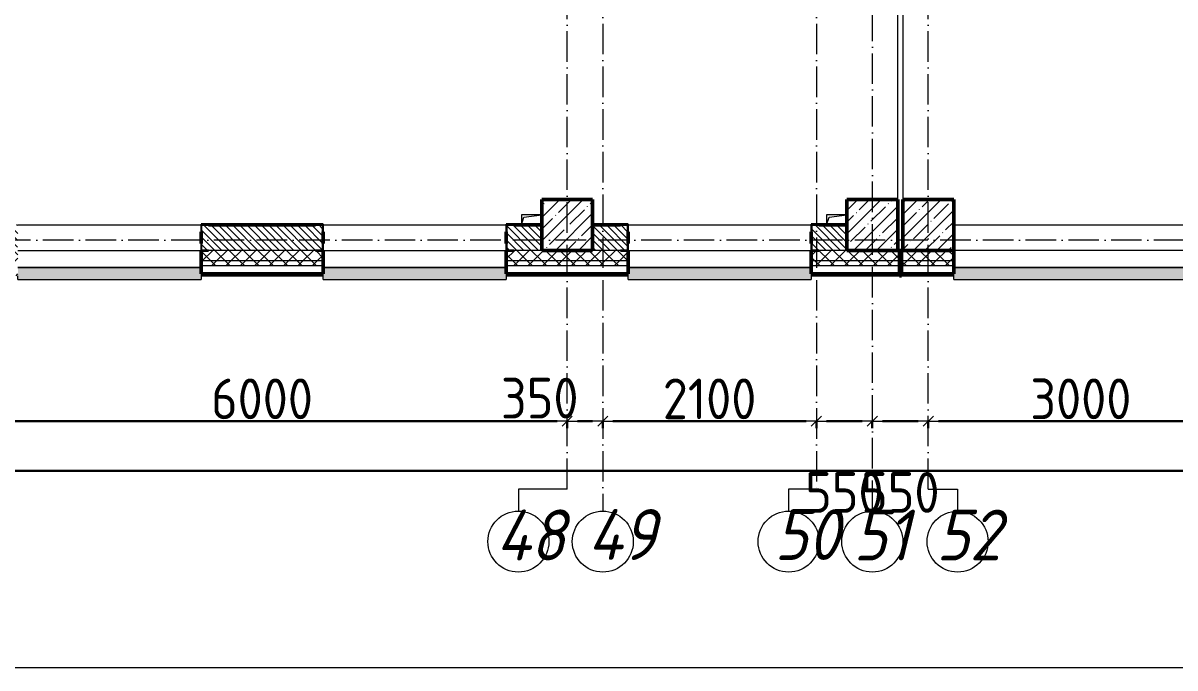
# Model space of a CAD drawing. Header units: millimetres. Extents: x -213536 to 1564669, y -45299 to 942238.
# Drawn here: x 47658 to 58983, y 452991 to 459332 of the extents above; entities that cross this region are included whole.
import ezdxf

# ---------------------------------------------------------------- set-up
doc = ezdxf.new("R2010")
doc.units = ezdxf.units.MM
doc.linetypes.add('50_200_ШТРИХ_1Т_ш5_п1_п1_', pattern=[700, 500, -100, 0, -100])
for name, color, linetype, lineweight in [('3.1) ЖБ окна 1.2 м', 102, 'Continuous', 30), ('A-____-____-DIMS', 7, 'Continuous', 9), ('A-FLOR-____-OTLN', 7, 'Continuous', 9), ('A-GENM-____-MCUT', 7, 'Continuous', 25), ('A-GENM-____-OTLN', 7, 'Continuous', 9), ('A-GENM-____-OTLN-1', 7, 'Continuous', 25), ('A-GLAZ-____-OTLN', 7, 'Continuous', 9), ('A-WALL-____-MCUT-2', 7, 'Continuous', 50), ('A-WALL-____-MCUT-3', 7, 'Continuous', 9), ('A-WALL-____-OTLN', 7, 'Continuous', 9), ('A-WALL-____-PATT-1', 7, 'Continuous', 9), ('A-WALL-FNSH-MCUT-1', 7, 'Continuous', 9), ('S-COLS-____-MCUT', 7, 'Continuous', 50), ('S-COLS-____-OTLN', 7, 'Continuous', 9), ('S-GRID-____-IDEN', 7, 'Continuous', 9), ('S-GRID-____-OTLN', 7, 'Continuous', 9), ('S-GRID-____-OTLN-1', 7, '50_200_ШТРИХ_1Т_ш5_п1_п1_', 9)]:
    doc.layers.add(name, color=color, linetype=linetype, lineweight=lineweight)
doc.layers.add('A-GLAZ-____-OTLN-1', color=7, linetype='Continuous', lineweight=9, true_color=0xc0c0c0)
doc.styles.add('ISOCPEUR_I', font='isocpeui.ttf', dxfattribs={"width": 0.9, "height": 2.5})
doc.styles.add('СПДС', font='isocpeur.ttf', dxfattribs={"width": 0.9})
doc.dimstyles.new('Размера А3', dxfattribs={"dimtxt": 200, "dimasz": 100, "dimexe": 70, "dimexo": 100, "dimgap": 20, "dimtad": 1, "dimdec": 0, "dimrnd": 10, "dimzin": 0, "dimdsep": 46, "dimtxsty": 'СПДС', "dimblk": 'ARROWHEAD_6', "dimcen": 1, "dimclrd": 256, "dimclre": 256, "dimclrt": 256, "dimazin": 0, "dimtfac": 1, "dimtdec": 0, "dimtmove": 2, "dimatfit": 3, "dimfxl": 1, "dimtolj": 1, "dimtzin": 0, "dimarcsym": 0})
pattern_1 = [(45, (-15591.66, 459015.94), (-70.71068, 70.71068), []), (135, (-15591.66, 459015.94), (-70.71068, -70.71068), [])]
pattern_2 = [(135, (-15591.663, 459015.94), (-35.35534, -35.35534), [])]
pattern_3 = [(45, (-15591.66, 459015.94), (-85.53659, 85.53659), []), (45, (-15534.64, 459015.94), (-85.53659, 85.53659), [])]

# ---------------------------------------------------------------- blocks, each defined once
blk = doc.blocks.new('BSC_Колонна _Прямоугольная - 500х500-V53-АР1_План отверстий 2 этажа в осях 1-64_А-ГГ')
at = {"layer": 'S-COLS-____-OTLN'}
h = blk.add_hatch(dxfattribs=at)
h.set_pattern_fill('FP_82', color=256, style=0, pattern_type=2)
h.set_pattern_definition([(45, (-71600, 1668.96), (-114.04925, 114.04925), []), (45, (-71485.95, 1668.96), (-114.04925, 114.04925), [201.613, -40.323, 3.353, -36.97])])
h.paths.add_polyline_path([(-250, -250), (250, -250), (250, 250), (-250, 250)], flags=0)
at = {"layer": 'S-COLS-____-MCUT'}
for p, q in [((250, 250), (-250, 250)), ((-250, 250), (-250, -250)), ((250, -250), (250, 250)), ((-250, -250), (250, -250))]:
    blk.add_line(p, q, dxfattribs=at)
blk = doc.blocks.new('BSC_Колонна _Прямоугольная - 500х500-V55-АР1_План отверстий 2 этажа в осях 1-64_А-ГГ')
at = {"layer": 'S-COLS-____-OTLN'}
h = blk.add_hatch(dxfattribs=at)
h.set_pattern_fill('FP_84', color=256, style=0, pattern_type=2)
h.set_pattern_definition([(45, (-68600, 1668.96), (-114.04925, 114.04925), []), (45, (-68485.95, 1668.96), (-114.04925, 114.04925), [201.613, -40.323, 3.353, -36.97])])
h.paths.add_polyline_path([(-250, -250), (250, -250), (250, 250), (-250, 250)], flags=0)
at = {"layer": 'S-COLS-____-MCUT'}
for p, q in [((250, 250), (-250, 250)), ((-250, 250), (-250, -250)), ((250, -250), (250, 250)), ((-250, -250), (250, -250))]:
    blk.add_line(p, q, dxfattribs=at)
blk = doc.blocks.new('BSC_Колонна _Прямоугольная - 500х500-V112-АР1_План отверстий 2 этажа в осях 1-64_А-ГГ')
at = {"layer": 'S-COLS-____-OTLN'}
h = blk.add_hatch(dxfattribs=at)
h.set_pattern_fill('FP_141', color=256, style=0, pattern_type=2)
h.set_pattern_definition([(45, (-72150, 1668.96), (-114.04925, 114.04925), []), (45, (-72035.95, 1668.96), (-114.04925, 114.04925), [201.613, -40.323, 3.353, -36.97])])
h.paths.add_polyline_path([(-250, -250), (250, -250), (250, 250), (-250, 250)], flags=0)
at = {"layer": 'S-COLS-____-MCUT'}
for p, q in [((250, 250), (-250, 250)), ((-250, 250), (-250, -250)), ((250, -250), (250, 250)), ((-250, -250), (250, -250))]:
    blk.add_line(p, q, dxfattribs=at)
blk = doc.blocks.new('Фахверк_СКБ_Уголок - 250_2700-27497298-АР1_План отверстий 2 этажа в осях 1-64_А-ГГ')
at = {"layer": 'A-GENM-____-MCUT'}
for p, q in [((200, 181), (125, 181)), ((125, 181), (125, 106)), ((131, 106), (131, 175)), ((131, 175), (200, 175)), ((200, 175), (200, 181)), ((125, 106), (131, 106)), ((131, -6), (125, -6)), ((125, -6), (125, -81)), ((125, -81), (200, -81)), ((131, -75), (131, -6)), ((200, -75), (131, -75)), ((200, -81), (200, -75))]:
    blk.add_line(p, q, dxfattribs=at)
blk = doc.blocks.new('AR_Отверстие прямоугольное _в плите_ - AR_Отверстие прямоугольное _в плите_-V161-АР1_План отверстий 2 этажа в осях 1-64_А-ГГ')
at = {"layer": 'A-GENM-____-OTLN'}
for p, q in [((100, 50), (-100, 50)), ((-100, 50), (-100, -50)), ((-100, -50), (-75, 25)), ((-75, 25), (100, 50))]:
    blk.add_line(p, q, dxfattribs=at)
blk = doc.blocks.new('Отлив_СКБ - Отлив витража_120_НВФ-31885687-АР1_План отверстий 2 этажа в осях 1-64_А-ГГ')
at = {"layer": 'A-GLAZ-____-OTLN-1'}
for points in [[(0, -2), (1800, -2), (1800, 0), (0, 0)], [(1485, -120), (1800, -120), (1800, -2), (0, -2), (0, -120)]]:
    blk.add_hatch(color=256, dxfattribs=at).paths.add_polyline_path(points, flags=0)
at = {"layer": 'A-GLAZ-____-OTLN'}
for p, q in [((0, 0), (1800, 0)), ((1800, -2), (0, -2)), ((0, -120), (0, -83)), ((1800, -63), (1800, -120)), ((0, -120), (1800, -120))]:
    blk.add_line(p, q, dxfattribs=at)
blk = doc.blocks.new('Отлив_СКБ - Отлив витража_120_НВФ-31885342-АР1_План отверстий 2 этажа в осях 1-64_А-ГГ')
at = {"layer": 'A-GLAZ-____-OTLN-1'}
for points in [[(0, 0), (0, -2), (7800, -2), (7800, 0), (2809, 0)], [(0, -2), (0, -120), (7800, -120), (7800, -2), (2809, -2)]]:
    blk.add_hatch(color=256, dxfattribs=at).paths.add_polyline_path(points, flags=0)
at = {"layer": 'A-GLAZ-____-OTLN'}
for p, q in [((0, 0), (7800, 0)), ((7800, -2), (0, -2)), ((0, -120), (0, -83)), ((7800, -83), (7800, -120)), ((0, -120), (7800, -120))]:
    blk.add_line(p, q, dxfattribs=at)
blk = doc.blocks.new('Отлив_СКБ - Отлив витража_120_НВФ-V195-АР1_План отверстий 2 этажа в осях 1-64_А-ГГ')
at = {"layer": 'A-GLAZ-____-OTLN-1'}
for points in [[(0, -2), (1800, -2), (1800, 0), (0, 0)], [(0, -120), (1800, -120), (1800, -2), (0, -2)]]:
    blk.add_hatch(color=256, dxfattribs=at).paths.add_polyline_path(points, flags=0)
at = {"layer": 'A-GLAZ-____-OTLN'}
for p, q in [((0, 0), (1800, 0)), ((0, 0), (0, -2)), ((1800, -2), (0, -2)), ((0, -120), (0, -2)), ((1800, -83), (1800, -120)), ((0, -120), (1800, -120))]:
    blk.add_line(p, q, dxfattribs=at)
blk = doc.blocks.new('Отлив_СКБ - Отлив витража_120_НВФ-V194-АР1_План отверстий 2 этажа в осях 1-64_А-ГГ')
at = {"layer": 'A-GLAZ-____-OTLN-1'}
for points in [[(1800, -2), (1800, 0), (0, 0), (0, -2), (1544, -2)], [(1544, -120), (1800, -120), (1800, -2), (0, -2), (0, -120)]]:
    blk.add_hatch(color=256, dxfattribs=at).paths.add_polyline_path(points, flags=0)
at = {"layer": 'A-GLAZ-____-OTLN'}
for p, q in [((0, 0), (1800, 0)), ((1800, -2), (0, -2)), ((0, -120), (0, -83)), ((1800, -83), (1800, -120)), ((0, -120), (1800, -120))]:
    blk.add_line(p, q, dxfattribs=at)
blk = doc.blocks.new('Стены 8 - Стены 4-31196234-АР1_План отверстий 2 этажа в осях 1-64_А-ГГ')
at = {"layer": 'A-WALL-____-MCUT-2'}
for p, q in [((-1799, 41030), (-1799, 41010)), ((-1549, 41030), (-1799, 41030)), ((-1799, 41010), (-1549, 41010)), ((-1549, 41010), (-1549, 41030))]:
    blk.add_line(p, q, dxfattribs=at)
blk = doc.blocks.new('Ось сетки - Круг_Ø6_00__ISO-2_5_0_9K_-25732049-АР1_План отверстий 2 этажа в осях 1-64_А-ГГ')
at = {"layer": 'S-GRID-____-IDEN'}
blk.add_circle((0, 0), 3, dxfattribs=at)
blk = doc.blocks.new('ARROWHEAD_6')
at = {"color": 0, "linetype": 'Continuous'}
for p, q in [((0, 0), (-1, 0)), ((-0.5, -0.5), (0.5, 0.5))]:
    blk.add_line(p, q, dxfattribs=at)
blk = doc.blocks.new('*D5523')
at = {"layer": 'A-____-____-DIMS', "lineweight": -2, "transparency": 16777216}
for p, q in [((47008, 455423), (47008, 455347)), ((47108, 455417), (52908, 455417)), ((53008, 455423), (53008, 455347))]:
    blk.add_line(p, q, dxfattribs=at)
at = {"layer": 'Defpoints', "color": 0, "lineweight": 30, "transparency": 16777216}
for p in [(47008, 455523), (53008, 455523), (53008, 455417)]:
    blk.add_point(p, dxfattribs=at)
at = {"layer": 'A-____-____-DIMS', "lineweight": -2, "transparency": 16777216, "xscale": 100, "yscale": 100, "zscale": 100, "rotation": 180}
blk.add_blockref('ARROWHEAD_6', (47008, 455417), dxfattribs=at)
at = {"layer": 'A-____-____-DIMS', "lineweight": -2, "transparency": 16777216, "xscale": 100, "yscale": 100, "zscale": 100}
blk.add_blockref('ARROWHEAD_6', (53008, 455417), dxfattribs=at)
at = {"layer": 'A-____-____-DIMS', "transparency": 16777216, "insert": (50008, 455637), "char_height": 400, "attachment_point": 5, "style": 'СПДС'}
blk.add_mtext('\\A1;6000', dxfattribs=at)
blk = doc.blocks.new('*D5524')
at = {"layer": 'A-____-____-DIMS', "lineweight": -2, "transparency": 16777216}
for p, q in [((53008, 455423), (53008, 455347)), ((53108, 455417), (53258, 455417)), ((53358, 455423), (53358, 455347))]:
    blk.add_line(p, q, dxfattribs=at)
at = {"layer": 'Defpoints', "color": 0, "lineweight": 30, "transparency": 16777216}
for p in [(53008, 455523), (53358, 455523), (53358, 455417)]:
    blk.add_point(p, dxfattribs=at)
at = {"layer": 'A-____-____-DIMS', "lineweight": -2, "transparency": 16777216, "xscale": 100, "yscale": 100, "zscale": 100, "rotation": 180}
blk.add_blockref('ARROWHEAD_6', (53008, 455417), dxfattribs=at)
at = {"layer": 'A-____-____-DIMS', "lineweight": -2, "transparency": 16777216, "xscale": 100, "yscale": 100, "zscale": 100}
blk.add_blockref('ARROWHEAD_6', (53358, 455417), dxfattribs=at)
at = {"layer": 'A-____-____-DIMS', "transparency": 16777216, "insert": (52357, 455844), "char_height": 400, "attachment_point": 1, "line_spacing_factor": 1.149209, "style": 'СПДС'}
blk.add_mtext('\\A1;350', dxfattribs=at)
blk = doc.blocks.new('*D5525')
at = {"layer": 'A-____-____-DIMS', "lineweight": -2, "transparency": 16777216}
for p, q in [((53358, 455423), (53358, 455347)), ((53458, 455417), (55358, 455417)), ((55458, 455423), (55458, 455347))]:
    blk.add_line(p, q, dxfattribs=at)
at = {"layer": 'Defpoints', "color": 0, "lineweight": 30, "transparency": 16777216}
for p in [(53358, 455523), (55458, 455523), (55458, 455417)]:
    blk.add_point(p, dxfattribs=at)
at = {"layer": 'A-____-____-DIMS', "lineweight": -2, "transparency": 16777216, "xscale": 100, "yscale": 100, "zscale": 100, "rotation": 180}
blk.add_blockref('ARROWHEAD_6', (53358, 455417), dxfattribs=at)
at = {"layer": 'A-____-____-DIMS', "lineweight": -2, "transparency": 16777216, "xscale": 100, "yscale": 100, "zscale": 100}
blk.add_blockref('ARROWHEAD_6', (55458, 455417), dxfattribs=at)
at = {"layer": 'A-____-____-DIMS', "transparency": 16777216, "insert": (54408, 455637), "char_height": 400, "attachment_point": 5, "style": 'СПДС'}
blk.add_mtext('\\A1;2100', dxfattribs=at)
blk = doc.blocks.new('*D5526')
at = {"layer": 'A-____-____-DIMS', "lineweight": -2, "transparency": 16777216}
for p, q in [((55458, 455423), (55458, 455347)), ((55558, 455417), (55908, 455417)), ((56008, 455423), (56008, 455347))]:
    blk.add_line(p, q, dxfattribs=at)
at = {"layer": 'Defpoints', "color": 0, "lineweight": 30, "transparency": 16777216}
for p in [(55458, 455523), (56008, 455523), (56008, 455417)]:
    blk.add_point(p, dxfattribs=at)
at = {"layer": 'A-____-____-DIMS', "lineweight": -2, "transparency": 16777216, "xscale": 100, "yscale": 100, "zscale": 100, "rotation": 180}
blk.add_blockref('ARROWHEAD_6', (55458, 455417), dxfattribs=at)
at = {"layer": 'A-____-____-DIMS', "lineweight": -2, "transparency": 16777216, "xscale": 100, "yscale": 100, "zscale": 100}
blk.add_blockref('ARROWHEAD_6', (56008, 455417), dxfattribs=at)
at = {"layer": 'A-____-____-DIMS', "transparency": 16777216, "insert": (55733, 454717), "char_height": 400, "attachment_point": 5, "style": 'СПДС'}
blk.add_mtext('\\A1;550', dxfattribs=at)
blk = doc.blocks.new('*D5527')
at = {"layer": 'A-____-____-DIMS', "lineweight": -2, "transparency": 16777216}
for p, q in [((56008, 455423), (56008, 455347)), ((56108, 455417), (56458, 455417)), ((56558, 455423), (56558, 455347))]:
    blk.add_line(p, q, dxfattribs=at)
at = {"layer": 'Defpoints', "color": 0, "lineweight": 30, "transparency": 16777216}
for p in [(56008, 455523), (56558, 455523), (56558, 455417)]:
    blk.add_point(p, dxfattribs=at)
at = {"layer": 'A-____-____-DIMS', "lineweight": -2, "transparency": 16777216, "xscale": 100, "yscale": 100, "zscale": 100, "rotation": 180}
blk.add_blockref('ARROWHEAD_6', (56008, 455417), dxfattribs=at)
at = {"layer": 'A-____-____-DIMS', "lineweight": -2, "transparency": 16777216, "xscale": 100, "yscale": 100, "zscale": 100}
blk.add_blockref('ARROWHEAD_6', (56558, 455417), dxfattribs=at)
at = {"layer": 'A-____-____-DIMS', "transparency": 16777216, "insert": (56283, 454717), "char_height": 400, "attachment_point": 5, "style": 'СПДС'}
blk.add_mtext('\\A1;550', dxfattribs=at)
blk = doc.blocks.new('*D5617')
at = {"layer": 'A-____-____-DIMS', "lineweight": -2, "transparency": 16777216}
for p, q in [((56558, 455423), (56558, 455347)), ((56658, 455417), (59458, 455417)), ((59558, 455423), (59558, 455347))]:
    blk.add_line(p, q, dxfattribs=at)
at = {"layer": 'Defpoints', "color": 0, "lineweight": 30, "transparency": 16777216}
for p in [(56558, 455523), (59558, 455523), (59558, 455417)]:
    blk.add_point(p, dxfattribs=at)
at = {"layer": 'A-____-____-DIMS', "lineweight": -2, "transparency": 16777216, "xscale": 100, "yscale": 100, "zscale": 100, "rotation": 180}
blk.add_blockref('ARROWHEAD_6', (56558, 455417), dxfattribs=at)
at = {"layer": 'A-____-____-DIMS', "lineweight": -2, "transparency": 16777216, "xscale": 100, "yscale": 100, "zscale": 100}
blk.add_blockref('ARROWHEAD_6', (59558, 455417), dxfattribs=at)
at = {"layer": 'A-____-____-DIMS', "transparency": 16777216, "insert": (58058, 455637), "char_height": 400, "attachment_point": 5, "style": 'СПДС'}
blk.add_mtext('\\A1;3000', dxfattribs=at)
blk = doc.blocks.new('*D5624')
at = {"layer": 'A-____-____-DIMS', "lineweight": -2, "transparency": 16777216}
for p, q in [((-17942, 454935), (-17942, 454859)), ((-17842, 454929), (85458, 454929)), ((85558, 454935), (85558, 454859))]:
    blk.add_line(p, q, dxfattribs=at)
at = {"layer": 'Defpoints', "color": 0, "lineweight": 30, "transparency": 16777216}
for p in [(-17942, 455035), (85558, 455035), (85558, 454929)]:
    blk.add_point(p, dxfattribs=at)
at = {"layer": 'A-____-____-DIMS', "lineweight": -2, "transparency": 16777216, "xscale": 100, "yscale": 100, "zscale": 100, "rotation": 180}
blk.add_blockref('ARROWHEAD_6', (-17942, 454929), dxfattribs=at)
at = {"layer": 'A-____-____-DIMS', "lineweight": -2, "transparency": 16777216, "xscale": 100, "yscale": 100, "zscale": 100}
blk.add_blockref('ARROWHEAD_6', (85558, 454929), dxfattribs=at)
at = {"layer": 'A-____-____-DIMS', "transparency": 16777216, "insert": (33808, 455149), "char_height": 400, "attachment_point": 5, "style": 'СПДС'}
blk.add_mtext('\\A1;103500', dxfattribs=at)
blk = doc.blocks.new('2этаж')
at = {"layer": 'S-GRID-____-OTLN-1', "color": 251, "ltscale": 0.6, "true_color": 0x636466}
for p, q in [((53358.3, 508896.9), (53358.3, 454533.3)), ((55458.3, 508896.9), (55458.3, 454750.2)), ((53008.3, 454750.2), (53008.3, 469166.5)), ((56008.3, 454533.3), (56008.3, 469166.5)), ((56558.3, 454750.2), (56558.3, 469166.5)), ((88482.7, 457197), (-20260.4, 457197))]:
    blk.add_line(p, q, dxfattribs=at)
at = {"layer": 'S-GRID-____-IDEN', "char_height": 500, "attachment_point": 1, "style": 'ISOCPEUR_I'}
for s, insert, width in [('48', (52309.7, 454547.9), 425.696), ('49', (53210.4, 454553.1), 425.696), ('50', (55046.2, 454553.1), 404.05), ('51', (55822.7, 454547.9), 346.329), ('52', (56636.6, 454547.9), 404.05)]:
    blk.add_mtext(s, dxfattribs=dict(at, insert=insert, width=width))
at = {"layer": 'A-____-____-DIMS'}
for base, p1, p2, picture, middle in [((53008.3, 455417.4), (47008.3, 455523.5), (53008.3, 455523.5), '*D5523', (50008.3, 455637.4)), ((55458.3, 455417.4), (53358.3, 455523.5), (55458.3, 455523.5), '*D5525', (54408.3, 455637.4)), ((59558.3, 455417.4), (56558.3, 455523.5), (59558.3, 455523.5), '*D5617', (58058.3, 455637.4)), ((56008.3, 455417.4), (55458.3, 455523.5), (56008.3, 455523.5), '*D5526', (55733.3, 454717.4)), ((56558.3, 455417.4), (56008.3, 455523.5), (56558.3, 455523.5), '*D5527', (56283.3, 454717.4)), ((85558.3, 454929.2), (-17941.7, 455035.3), (85558.3, 455035.3), '*D5624', (33808.3, 455149.2))]:
    dim = blk.add_linear_dim(base=base, p1=p1, p2=p2, dimstyle='Размера А3', override={"dimtxt": 400}, dxfattribs=at)
    dim.commit()
    dim.dimension.update_dxf_attribs({"geometry": picture, "text_midpoint": middle})
dim = blk.add_linear_dim(base=(53358.3, 455417.4), p1=(53008.3, 455523.5), p2=(53358.3, 455523.5), dimstyle='Размера А3', override={"dimtxt": 400}, dxfattribs=at)
dim.commit()
dim.dimension.update_dxf_attribs({"geometry": '*D5524', "text_midpoint": (52698.7, 455577.4), "dimtype": 160})

msp = doc.modelspace()

# ---------------------------------------------------------------- hatches: boundary and pattern name
at = {"layer": 'A-WALL-____-PATT-1'}
h = msp.add_hatch(dxfattribs=at)
h.set_pattern_fill('FP_6', color=256, style=0, pattern_type=2)
h.set_pattern_definition(pattern_2)
h.paths.add_polyline_path([(52442, 457097), (52758.3, 457097), (52758.3, 457347), (52414.3, 457347), (52414.3, 457278), (52408.3, 457278), (52408.3, 457166), (52414.3, 457166), (52414.3, 457097)], flags=0)
h.paths.add_polyline_path([(50602.3, 457097), (50602.3, 457166), (50608, 457166), (50608, 457278), (50602.3, 457278), (50602.3, 457347), (49414.3, 457347), (49414.3, 457278), (49408.3, 457278), (49408.3, 457166), (49414.3, 457166), (49414.3, 457097), (50533.3, 457097)], flags=0)
h.paths.add_polyline_path([(47533.3, 457097), (47602.3, 457097), (47602.3, 457166), (47608.3, 457166), (47608.3, 457278), (47602.3, 457278), (47602.3, 457347), (47258.3, 457347), (47258.3, 457097)], flags=0)
h = msp.add_hatch(dxfattribs=at)
h.set_pattern_fill('FP_6', color=256, style=0, pattern_type=2)
h.set_pattern_definition(pattern_2)
h.paths.add_polyline_path([(55414.3, 457097), (55758.3, 457097), (55758.3, 457347), (55414.3, 457347), (55414.3, 457278), (55408.3, 457278), (55408.3, 457166), (55414.3, 457166), (55414.3, 457101.3)], flags=0)
h.paths.add_polyline_path([(53258.3, 457097), (53602.3, 457097), (53602.3, 457166), (53608.3, 457166), (53608.3, 457278), (53602.3, 457278), (53602.3, 457347), (53258.3, 457347)], flags=0)
h = msp.add_hatch(dxfattribs=at)
h.set_pattern_fill('FP_1', color=256, style=0, pattern_type=2)
h.set_pattern_definition(pattern_1)
h.paths.add_polyline_path([(85658.3, 456997), (85658.3, 457097), (76633.3, 457097), (76633.3, 457091), (76558.3, 457091), (76558.3, 456997), (85158.3, 456997)], flags=0)
h.paths.add_polyline_path([(74758.3, 456997), (74758.3, 457091), (74683.3, 457091), (74683.3, 457097), (66808.3, 457097), (66808.3, 456997), (74535.3, 456997)], flags=0)
h.paths.add_polyline_path([(65308.3, 456997), (65808.3, 456997), (65808.3, 457097), (64683.3, 457097), (64683.3, 457091), (64608.3, 457091), (64608.3, 456997), (64683.3, 456997)], flags=0)
h.paths.add_polyline_path([(55408.3, 456997), (56808.3, 456997), (56808.3, 457097), (55483.3, 457097), (55483.3, 457091), (55408.3, 457091)], flags=0)
h.paths.add_polyline_path([(53258.3, 456997), (53608.3, 456997), (53608.3, 457091), (53533.3, 457091), (53533.3, 457097), (52483.3, 457097), (52483.3, 457091), (52408.3, 457091), (52408.3, 456997), (52758.3, 456997)], flags=0)
h.paths.add_polyline_path([(50608, 456997), (50608, 457091), (50533.3, 457091), (50533.3, 457097), (49483.3, 457097), (49483.3, 457091), (49408.3, 457091), (49408.3, 456997), (49790.8, 456997)], flags=0)
h.paths.add_polyline_path([(47608.3, 456997), (47608.3, 457091), (47533.3, 457091), (47533.3, 457097), (46483.3, 457097), (46483.3, 457091), (46408.3, 457091), (46408.3, 456997), (47139.6, 456997)], flags=0)
h.paths.add_polyline_path([(43758.3, 456997), (44608.3, 456997), (44608.3, 457091), (44533.3, 457091), (44533.3, 457097), (43483.3, 457097), (43483.3, 457091), (43408.3, 457091), (43408.3, 456997), (43604.7, 456997)], flags=0)
h.paths.add_polyline_path([(38302.3, 456997), (38608.3, 456997), (38608.3, 457091), (38533.3, 457091), (38533.3, 457097), (37483.3, 457097), (37483.3, 457091), (37408.3, 457091), (37408.3, 456997), (38258.3, 456997)], flags=0)
h.paths.add_polyline_path([(34408.3, 456997), (35608.3, 456997), (35608.3, 457091), (35533.3, 457091), (35533.3, 457097), (34483.3, 457097), (34483.3, 457091), (34408.3, 457091)], flags=0)
h.paths.add_polyline_path([(32116.2, 456997), (32608.3, 456997), (32608.3, 457091), (32533.3, 457091), (32533.3, 457097), (31483.3, 457097), (31483.3, 457091), (31408.3, 457091), (31408.3, 456997), (31483.3, 456997)], flags=0)
h.paths.add_polyline_path([(29465, 456997), (29608.3, 456997), (29608.3, 457091), (29533.3, 457091), (29533.3, 457097), (28483.3, 457097), (28483.3, 457091), (28408.3, 457091), (28408.3, 456997), (29258.3, 456997)], flags=0)
h.paths.add_polyline_path([(26608.3, 456997), (26608.3, 457091), (26533.3, 457091), (26533.3, 457097), (25483.3, 457097), (25483.3, 457091), (25408.3, 457091), (25408.3, 456997), (26533.3, 456997)], flags=0)
h.paths.add_polyline_path([(23608.3, 456997), (23608.3, 457091), (23533.3, 457091.6), (23533.3, 457097), (22208.3, 457097), (22208.3, 456997), (23602.3, 456997)], flags=0)
h.paths.add_polyline_path([(19208.3, 456997), (20408.3, 456997), (20408.3, 457091), (20333.3, 457091), (20333.3, 457097), (19208.3, 457097)], flags=0)
h.paths.add_polyline_path([(17402.3, 456997), (17408.3, 456997), (17408.3, 457091), (17333.3, 457091), (17333.3, 457097), (16283.3, 457097), (16283.3, 457091), (16208.3, 457091), (16209, 456997), (17333.3, 456997)], flags=0)
h.paths.add_polyline_path([(14333.3, 456997), (14408.3, 456997), (14408.3, 457091), (14333.3, 457091), (14333.3, 457097), (13208.3, 457097), (13208.3, 456997), (13708.3, 456997)], flags=0)
h.paths.add_polyline_path([(10708.3, 456997), (11408.3, 456997), (11408.3, 457091), (11333.3, 457091), (11333.3, 457097), (10208.3, 457097), (10208.3, 456997)], flags=0)
h.paths.add_polyline_path([(8408.3, 456997), (8408.3, 457091), (8333.3, 457091), (8333.3, 457097), (7283.3, 457097), (7283.3, 457091), (7208.3, 457091), (7208.3, 456997), (7371.7, 456997)], flags=0)
h.paths.add_polyline_path([(5333.3, 456997), (5408.3, 456997), (5408.3, 457091), (5333.3, 457091), (5333.3, 457097), (4208.3, 457097), (4208.3, 456997), (4720.5, 456997)], flags=0)
h.paths.add_polyline_path([(1208.3, 456997), (2408.3, 456997), (2408.3, 457091), (2333.3, 457091), (2333.3, 457097), (1208.3, 457097)], flags=0)
h.paths.add_polyline_path([(-591.7, 456997), (-591.7, 457091), (-666.7, 457091), (-666.7, 457097), (-1716.7, 457097), (-1716.7, 457091), (-1791.7, 457091), (-1791.7, 456997), (-691.7, 456997)], flags=0)
h.paths.add_polyline_path([(-2791.7, 456997), (-2791.7, 457091), (-2866.7, 457091), (-2866.7, 457097), (-8116.7, 457097), (-8116.7, 457091), (-8191.7, 457091), (-8191.7, 456997), (-3233.1, 456997)], flags=0)
h.paths.add_polyline_path([(-10291.7, 456997), (-9191.7, 456997), (-9191.7, 457091), (-9266.7, 457091), (-9266.7, 457097), (-18041.7, 457097), (-18041.7, 456997), (-10303, 456997)], flags=0)
h = msp.add_hatch(dxfattribs=at)
h.set_pattern_fill('FP_1', color=256, style=0, pattern_type=2)
h.set_pattern_definition(pattern_1)
h.paths.add_polyline_path([(85658.3, 456947), (85758.3, 456947), (85758.3, 456997), (76558.3, 456997), (76558.3, 456947), (85140.1, 456947)], flags=0)
h.paths.add_polyline_path([(73651.6, 456947), (74758.3, 456947), (74758.3, 456997), (66808.3, 456997), (66808.3, 456947), (72767.9, 456947)], flags=0)
h.paths.add_polyline_path([(64608.3, 456947), (65808.3, 456947), (65808.3, 456997), (64608.3, 456997)], flags=0)
h.paths.add_polyline_path([(56808.3, 456947), (56808.3, 456997), (55408.3, 456997), (55408.3, 456947), (55977, 456947)], flags=0)
h.paths.add_polyline_path([(53608.3, 456947), (53608.3, 456997), (52408.3, 456997), (52408.3, 456947), (53325.8, 456947)], flags=0)
h.paths.add_polyline_path([(49790.8, 456947), (50608, 456947), (50608, 456997), (49408.3, 456997), (49408.3, 456947)], flags=0)
h.paths.add_polyline_path([(47608.3, 456947), (47608.3, 456997), (46408.3, 456997), (46408.3, 456947), (47139.6, 456947)], flags=0)
h.paths.add_polyline_path([(44488.4, 456947), (44608.3, 456947), (44608.3, 456997), (43408.3, 456997), (43408.3, 456947), (43604.7, 456947)], flags=0)
h.paths.add_polyline_path([(38608.3, 456947), (38608.3, 456997), (37408.3, 456997), (37408.3, 456947), (38302.3, 456947)], flags=0)
h.paths.add_polyline_path([(35608.3, 456947), (35608.3, 456997), (34408.3, 456997), (34408.3, 456947), (34767.4, 456947)], flags=0)
h.paths.add_polyline_path([(31408.3, 456947), (32608.3, 456947), (32608.3, 456997), (31408.3, 456997)], flags=0)
h.paths.add_polyline_path([(29465, 456947), (29608.3, 456947), (29608.3, 456997), (28408.3, 456997), (28408.3, 456947), (28581.3, 456947)], flags=0)
h.paths.add_polyline_path([(26608.3, 456947), (26608.3, 456997), (25408.3, 456997), (25408.3, 456947), (25930.1, 456947)], flags=0)
h.paths.add_polyline_path([(23278.9, 456947), (23608.3, 456947), (23608.3, 456997), (22208.3, 456997), (22208.3, 456947), (22395.1, 456947)], flags=0)
h.paths.add_polyline_path([(20408.3, 456947), (20408.3, 456997), (19208.3, 456997), (19208.3, 456947), (19743.9, 456947)], flags=0)
h.paths.add_polyline_path([(17408.3, 456947), (17408.3, 456997), (16208.3, 456997), (16209, 456947)], flags=0)
h.paths.add_polyline_path([(14408.3, 456947), (14408.3, 456997), (13208.3, 456997), (13208.3, 456947)], flags=0)
h.paths.add_polyline_path([(10208.3, 456947), (11408.3, 456947), (11408.3, 456997), (10208.3, 456997)], flags=0)
h.paths.add_polyline_path([(8408.3, 456947), (8408.3, 456997), (7208.3, 456997), (7208.3, 456947), (7371.7, 456947)], flags=0)
h.paths.add_polyline_path([(5408.3, 456947), (5408.3, 456997), (4208.3, 456997), (4208.3, 456947), (4720.5, 456947)], flags=0)
h.paths.add_polyline_path([(2408.3, 456947), (2408.3, 456997), (1208.3, 456997), (1208.3, 456947), (2069.3, 456947)], flags=0)
h.paths.add_polyline_path([(-591.7, 456947), (-591.7, 456997), (-1791.7, 456997), (-1791.7, 456947), (-1465.6, 456947)], flags=0)
h.paths.add_polyline_path([(-2791.7, 456947), (-2791.7, 456997), (-8191.7, 456997), (-8191.7, 456947), (-3233.1, 456947)], flags=0)
h.paths.add_polyline_path([(-9191.7, 456947), (-9191.7, 456997), (-18141.7, 456997), (-18141.7, 456947), (-10303, 456947)], flags=0)
h = msp.add_hatch(dxfattribs=at)
h.set_pattern_fill('FP_3', color=256, style=0, pattern_type=2)
h.set_pattern_definition(pattern_3)
h.paths.add_polyline_path([(55977, 456847), (56273.3, 456847), (56273.3, 456867), (55409.3, 456867), (55409.3, 456847)], flags=0)
h.paths.add_polyline_path([(53325.8, 456847), (53608.3, 456847), (53608.3, 456867), (52408.3, 456867), (52408.3, 456847), (52442, 456847)], flags=0)
h.paths.add_polyline_path([(50608, 456847), (50608, 456867), (49408.3, 456867), (49408.3, 456847), (49790.8, 456847)], flags=0)
h.paths.add_polyline_path([(46409.3, 456847), (47608.3, 456847), (47608.3, 456867), (46409.3, 456867)], flags=0)
h.paths.add_polyline_path([(44488.4, 456847), (44608.3, 456847), (44608.3, 456867), (43408.3, 456867), (43408.3, 456847), (43604.7, 456847)], flags=0)
h.paths.add_polyline_path([(37418.6, 456847), (38608.3, 456847), (38608.3, 456867), (37408.3, 456867), (37408.3, 456847)], flags=0)
h.paths.add_polyline_path([(35608.3, 456847), (35608.3, 456867), (34408.3, 456867), (34408.3, 456847), (34767.4, 456847)], flags=0)
h.paths.add_polyline_path([(32116.2, 456847), (32608.3, 456847), (32608.3, 456867), (31408.3, 456867), (31408.3, 456847)], flags=0)
h.paths.add_polyline_path([(29465, 456847), (29608.3, 456847), (29608.3, 456867), (28408.3, 456867), (28408.3, 456847), (28581.3, 456847)], flags=0)
h.paths.add_polyline_path([(25930.1, 456847), (26608.3, 456847), (26608.3, 456867), (25408.3, 456867), (25408.3, 456847)], flags=0)
h.paths.add_polyline_path([(23278.9, 456847), (23608.3, 456847), (23608.3, 456867), (22743.3, 456867), (22743.3, 456847)], flags=0)
h = msp.add_hatch(dxfattribs=at)
h.set_pattern_fill('FP_3', color=256, style=0, pattern_type=2)
h.set_pattern_definition(pattern_3)
h.paths.add_polyline_path([(85888.3, 456847), (85888.3, 456867), (76558.3, 456867), (76558.3, 456847), (85140.1, 456847)], flags=0)
h.paths.add_polyline_path([(74758.3, 456847), (74758.3, 456867), (66808.3, 456867), (66808.3, 456847), (74535.3, 456847)], flags=0)
h.paths.add_polyline_path([(64608.3, 456847), (65808.3, 456847), (65808.3, 456867), (64608.3, 456867)], flags=0)
h.paths.add_polyline_path([(56808.3, 456847), (56808.3, 456867), (56293.3, 456867), (56293.3, 456847)], flags=0)

# ---------------------------------------------------------------- linework, layer by layer
at = {"color": 1, "lineweight": 0}
msp.add_lwpolyline([(-23154.5, 551818.7), (90081.5, 551818.7), (90081.5, 452990.7), (-23154.5, 452990.7)], close=True, dxfattribs=at)
at = {"layer": 'A-FLOR-____-OTLN'}
for p, q in [((56308.3, 464597), (56308.3, 457597)), ((56258.3, 457597), (56258.3, 464197))]:
    msp.add_line(p, q, dxfattribs=at)
at = {"layer": 'A-WALL-____-MCUT-2'}
for p, q in [((50533.3, 457347), (49483.3, 457347)), ((52758.3, 457347), (52483.3, 457347)), ((53533.3, 457347), (53258.3, 457347)), ((55758.3, 457347), (55483.3, 457347)), ((49408.3, 457278), (49408.3, 457166)), ((50608, 457166), (50608, 457278)), ((52408.3, 457278), (52408.3, 457166)), ((53608.3, 457166), (53608.3, 457278)), ((55408.3, 457278), (55408.3, 457166)), ((49408.3, 457091), (49408.3, 456867)), ((50608, 456867), (50608, 457091)), ((52408.3, 457091), (52408.3, 456867)), ((53608.3, 456867), (53608.3, 457091)), ((55408.3, 457091), (55408.3, 456867)), ((56308.3, 457097), (56258.3, 457097)), ((56808.3, 456867), (56808.3, 457097)), ((49408.3, 456867), (50608, 456867)), ((52408.3, 456867), (53608.3, 456867)), ((55408.3, 456867), (56808.3, 456867))]:
    msp.add_line(p, q, dxfattribs=at)
at = {"layer": 'A-WALL-____-MCUT-3'}
for p, q in [((50533.3, 457097), (49483.3, 457097)), ((52758.3, 457097), (52483.3, 457097)), ((53533.3, 457097), (53258.3, 457097)), ((55758.3, 457097), (55483.3, 457097)), ((49408.3, 456997), (50608, 456997)), ((52408.3, 456997), (53608.3, 456997)), ((55408.3, 456997), (56808.3, 456997)), ((49408.3, 456947), (50608, 456947)), ((52408.3, 456947), (53608.3, 456947)), ((55408.3, 456947), (56808.3, 456947))]:
    msp.add_line(p, q, dxfattribs=at)
at = {"layer": 'A-WALL-____-OTLN'}
for p, q in [((47608.3, 457347), (49408.3, 457347)), ((50608.3, 457347), (52408.3, 457347)), ((53608.3, 457347), (55408.3, 457347)), ((56808.3, 457347), (59308.3, 457347)), ((47608.3, 457097), (49408.3, 457097)), ((50608.3, 457097), (52408.3, 457097)), ((53608.3, 457097), (55408.3, 457097)), ((56808.3, 457097), (56808.3, 457097)), ((59308.3, 457097), (56808.3, 457097)), ((50608.3, 456847), (50608, 456847))]:
    msp.add_line(p, q, dxfattribs=at)
at = {"layer": 'A-WALL-FNSH-MCUT-1'}
for p, q in [((49408.3, 456867), (49408.3, 456847)), ((50608, 456847), (50608, 456867)), ((52408.3, 456867), (52408.3, 456867)), ((52408.3, 456867), (52408.3, 456847)), ((53608.3, 456847), (53608.3, 456867)), ((55409.3, 456867), (55409.3, 456847)), ((56273.3, 456847), (56273.3, 456867)), ((56293.3, 456867), (56293.3, 456847)), ((56808.3, 456847), (56808.3, 456867)), ((56808.3, 456867), (56808.3, 456867)), ((49408.3, 456847), (50608, 456847)), ((52408.3, 456847), (53608.3, 456847)), ((55409.3, 456847), (56273.3, 456847)), ((56293.3, 456847), (56808.3, 456847))]:
    msp.add_line(p, q, dxfattribs=at)
at = {"layer": 'S-GRID-____-OTLN'}
for p, q in [((52528.2, 454750.2), (52528.2, 454533.3)), ((53008.3, 454750.2), (52528.2, 454750.2)), ((55185.1, 454750.2), (55185.1, 454533.3)), ((55458.3, 454750.2), (55185.1, 454750.2)), ((56558.3, 454750.2), (56846.1, 454750.2)), ((56846.1, 454750.2), (56846.1, 454533.3))]:
    msp.add_line(p, q, dxfattribs=at)

# ---------------------------------------------------------------- block references
at = {"layer": '3.1) ЖБ окна 1.2 м'}
msp.add_blockref('2этаж', (0, 0), dxfattribs=at)
at = {"layer": 'A-GENM-____-OTLN'}
for p in [(52658.3, 457397), (55658.3, 457397)]:
    msp.add_blockref('AR_Отверстие прямоугольное _в плите_ - AR_Отверстие прямоугольное _в плите_-V161-АР1_План отверстий 2 этажа в осях 1-64_А-ГГ', p, dxfattribs=at)
at = {"layer": 'A-GENM-____-OTLN-1'}
for p in [(49283.3, 457172), (52283.3, 457172), (55283.3, 457172)]:
    msp.add_blockref('Фахверк_СКБ_Уголок - 250_2700-27497298-АР1_План отверстий 2 этажа в осях 1-64_А-ГГ', p, dxfattribs=at)
at = {"layer": 'A-GENM-____-OTLN-1', "rotation": 180}
for p in [(50733.3, 457272), (53733.3, 457272)]:
    msp.add_blockref('Фахверк_СКБ_Уголок - 250_2700-27497298-АР1_План отверстий 2 этажа в осях 1-64_А-ГГ', p, dxfattribs=at)
at = {"layer": 'A-GLAZ-____-OTLN'}
for name, p in [('Отлив_СКБ - Отлив витража_120_НВФ-V194-АР1_План отверстий 2 этажа в осях 1-64_А-ГГ', (47608.3, 456930)), ('Отлив_СКБ - Отлив витража_120_НВФ-V195-АР1_План отверстий 2 этажа в осях 1-64_А-ГГ', (50608.3, 456930)), ('Отлив_СКБ - Отлив витража_120_НВФ-31885687-АР1_План отверстий 2 этажа в осях 1-64_А-ГГ', (53608.3, 456930)), ('Отлив_СКБ - Отлив витража_120_НВФ-31885342-АР1_План отверстий 2 этажа в осях 1-64_А-ГГ', (56808.3, 456930))]:
    msp.add_blockref(name, p, dxfattribs=at)
at = {"layer": 'A-WALL-____-OTLN', "rotation": 89.9999999999999}
msp.add_blockref('Стены 8 - Стены 4-31196234-АР1_План отверстий 2 этажа в осях 1-64_А-ГГ', (97303.6, 458645.5), dxfattribs=at)
at = {"layer": 'S-COLS-____-OTLN'}
for name, p in [('BSC_Колонна _Прямоугольная - 500х500-V55-АР1_План отверстий 2 этажа в осях 1-64_А-ГГ', (53008.3, 457347)), ('BSC_Колонна _Прямоугольная - 500х500-V53-АР1_План отверстий 2 этажа в осях 1-64_А-ГГ', (56008.3, 457347)), ('BSC_Колонна _Прямоугольная - 500х500-V112-АР1_План отверстий 2 этажа в осях 1-64_А-ГГ', (56558.3, 457347))]:
    msp.add_blockref(name, p, dxfattribs=at)
at = {"layer": 'S-GRID-____-IDEN', "xscale": 99.99999999999993, "yscale": 99.99999999999993, "zscale": 99.99999999999993}
for p in [(52528.2, 454233.3), (56008.3, 454233.3), (56846.1, 454233.3)]:
    msp.add_blockref('Ось сетки - Круг_Ø6_00__ISO-2_5_0_9K_-25732049-АР1_План отверстий 2 этажа в осях 1-64_А-ГГ', p, dxfattribs=at)
at = {"layer": 'S-GRID-____-IDEN', "xscale": 99.99999999999993, "yscale": 99.99999999999993, "zscale": 99.99999999999993, "rotation": 180}
for p in [(53358.3, 454233.3), (55185.1, 454233.3)]:
    msp.add_blockref('Ось сетки - Круг_Ø6_00__ISO-2_5_0_9K_-25732049-АР1_План отверстий 2 этажа в осях 1-64_А-ГГ', p, dxfattribs=at)

doc.saveas('drawing.dxf')
